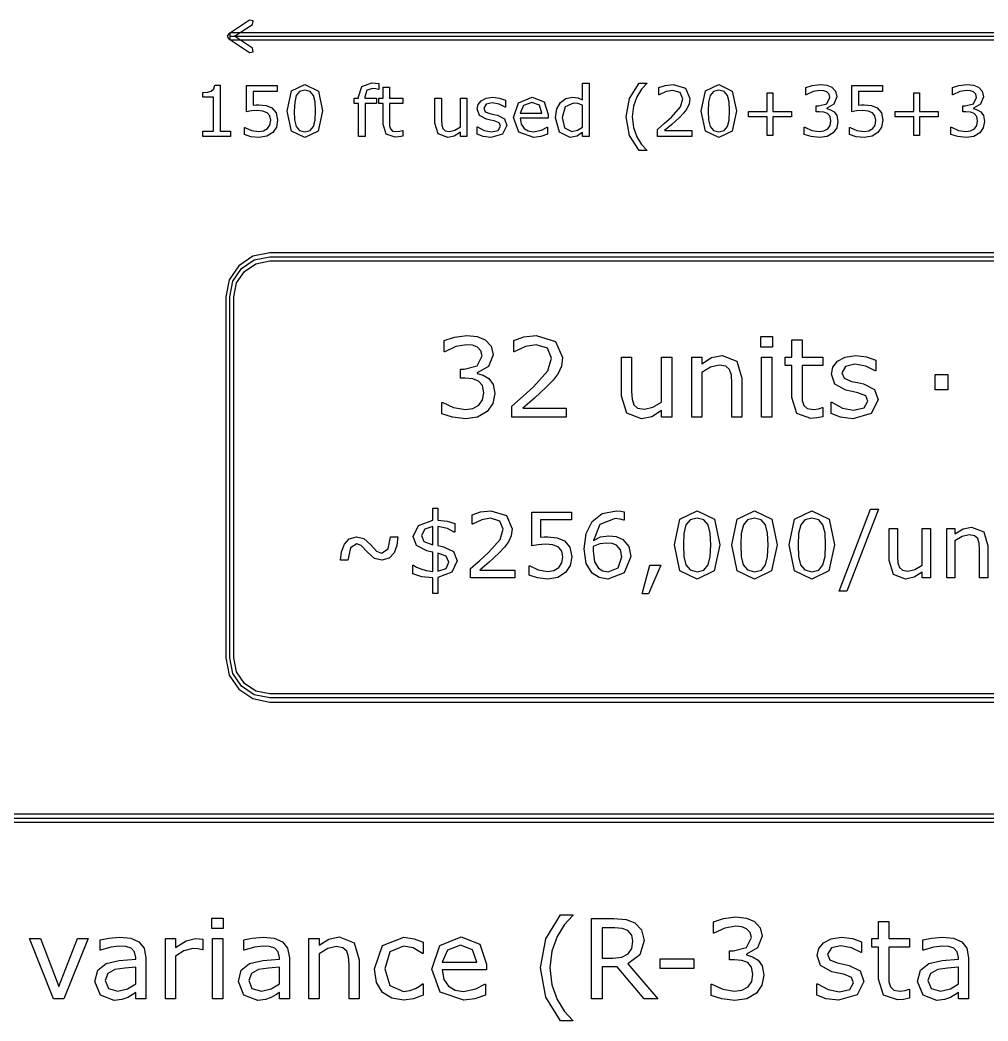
# Model space of a CAD drawing. Header units: inches. Extents: x -33163 to 19162, y -8858 to 30669.
# Drawn here: x 7019 to 7922, y 24425 to 25359 of the extents above; entities that cross this region are included whole.
import ezdxf

# ---------------------------------------------------------------- set-up
doc = ezdxf.new("R2010")
doc.units = ezdxf.units.IN
doc.layers.add('Layer 1', color=7, linetype='Continuous')
doc.layers.add('SOLID-2', color=253, linetype='Continuous')

# ---------------------------------------------------------------- blocks, each defined once
blk = doc.blocks.new('A$C0f725650')
at = {"layer": 'Layer 1', "color": 7}
for points in [[(112.734321, 146.478213), (112.178284, 146.107694), (112.147228, 146.049816), (112.178284, 145.991938), (112.734321, 145.621419), (112.830439, 145.641051), (112.811309, 145.737169), (112.342614, 146.049816), (112.811317, 146.362458), (112.830447, 146.458576), (112.734329, 146.478208), (112.734321, 146.478213)], [(112.21704, 146.142317), (112.21704, 145.957315), (161.429478, 145.957315), (161.429478, 146.142317), (112.21704, 146.142317)], [(112.21704, 146.049816), (161.429478, 146.049816)], [(112.235709, 143.403986), (111.506812, 143.403986), (111.506812, 143.541445), (111.787156, 143.541445), (111.787156, 144.443972), (111.506812, 144.443972), (111.506812, 144.566963), (111.628898, 144.576012), (111.727471, 144.604045), (111.792583, 144.66102), (111.820618, 144.755071), (111.960789, 144.755071), (111.960789, 143.54145), (112.235709, 143.54145), (112.235709, 143.403986)], [(113.47917, 143.831737), (113.444806, 143.651773), (113.350754, 143.507081), (113.195209, 143.409413), (112.987212, 143.375951), (112.774694, 143.399472), (112.601963, 143.454638), (112.601963, 143.645452), (112.614637, 143.645452), (112.788269, 143.564966), (112.983606, 143.532409), (113.107499, 143.550507), (113.215116, 143.613811), (113.274801, 143.706957), (113.295597, 143.832661), (113.271176, 143.950223), (113.20516, 144.027092), (113.090309, 144.075021), (112.940188, 144.089494), (112.786452, 144.078646), (112.659843, 144.05695), (112.659843, 144.750579), (113.470129, 144.750579), (113.470129, 144.592318), (112.834381, 144.592318), (112.834381, 144.234202), (112.913962, 144.239626), (112.9845, 144.241479), (113.17622, 144.222481), (113.327243, 144.15737), (113.439382, 144.028955), (113.479172, 143.831809), (113.47917, 143.831737)], [(114.66566, 144.077718), (114.551712, 143.545062), (114.199926, 143.375951), (113.845427, 143.547776), (113.734193, 144.075908), (113.847236, 144.605849), (114.199926, 144.777672), (114.553522, 144.603137), (114.66566, 144.077718), (114.66566, 144.077718)], [(116.149677, 144.646544), (116.140629, 144.646544), (116.067376, 144.662816), (115.987795, 144.671865), (115.828632, 144.623031), (115.779798, 144.448494), (115.779798, 144.414129), (116.086368, 144.414129), (116.086368, 144.271244), (115.785222, 144.271244), (115.785222, 143.403986), (115.615209, 143.403986), (115.615209, 144.271244), (115.500356, 144.271244), (115.500356, 144.414129), (115.615209, 144.414129), (115.615209, 144.447591), (115.704736, 144.723414), (115.963377, 144.820177), (116.065566, 144.814753), (116.149672, 144.80208), (116.149677, 144.646544)], [(121.697779, 143.403986), (121.527766, 143.403986), (121.527766, 143.509793), (121.374932, 143.41122), (121.202205, 143.375951), (120.914624, 143.515219), (120.808817, 143.90137), (120.844991, 144.130168), (120.944469, 144.301089), (121.087352, 144.405991), (121.257368, 144.442165), (121.398446, 144.424993), (121.527766, 144.373445), (121.527766, 144.811144), (121.697779, 144.811144), (121.697779, 143.403986)], [(123.224299, 143.0314), (123.017207, 143.0314), (122.768515, 143.432021), (122.67989, 143.921267), (122.768515, 144.410513), (123.017207, 144.811134), (123.224299, 144.811134), (123.224299, 144.802085), (123.084128, 144.649251), (122.961139, 144.448488), (122.872514, 144.203413), (122.839053, 143.921262), (122.87161, 143.638203), (122.961139, 143.394032), (123.085033, 143.193269), (123.224299, 143.040438), (123.224299, 143.0314)], [(124.414406, 143.403986), (123.502836, 143.403986), (123.502836, 143.592994), (123.692746, 143.755773), (123.8709, 143.91765), (124.108741, 144.184429), (124.172948, 144.398757), (124.103315, 144.562441), (123.91069, 144.622126), (123.732536, 144.593189), (123.545338, 144.504564), (123.53629, 144.504564), (123.53629, 144.694474), (123.70721, 144.752351), (123.915207, 144.778571), (124.239863, 144.678191), (124.357428, 144.407795), (124.337532, 144.264005), (124.280559, 144.138302), (124.197361, 144.027973), (124.082511, 143.907696), (123.882653, 143.723211), (123.690028, 143.558622), (124.414401, 143.558622), (124.414406, 143.403986)], [(125.590044, 144.077718), (125.476098, 143.545062), (125.124312, 143.375951), (124.76981, 143.547776), (124.658577, 144.075908), (124.77162, 144.605849), (125.124312, 144.777672), (125.477906, 144.603137), (125.590044, 144.077718), (125.590044, 144.077718)], [(128.166497, 144.052394), (128.23794, 143.954726), (128.265975, 143.802797), (128.232516, 143.633686), (128.138465, 143.499844), (127.978397, 143.405796), (127.777635, 143.375951), (127.556975, 143.403081), (127.378821, 143.460959), (127.378821, 143.649966), (127.392394, 143.649966), (127.573263, 143.565863), (127.774026, 143.532401), (127.895205, 143.551398), (127.999204, 143.607466), (128.060699, 143.695189), (128.081495, 143.816368), (128.057973, 143.935742), (127.994669, 144.010802), (127.896096, 144.048783), (127.771298, 144.059631), (127.689907, 144.059631), (127.689907, 144.20975), (127.753211, 144.20975), (127.972061, 144.266722), (128.054357, 144.434928), (128.03356, 144.519936), (127.975683, 144.580528), (127.892485, 144.613083), (127.792105, 144.622131), (127.609429, 144.591384), (127.426753, 144.504569), (127.417704, 144.504569), (127.417704, 144.693574), (127.588622, 144.751452), (127.796618, 144.778582), (127.970251, 144.760485), (128.105903, 144.702607), (128.204476, 144.597705), (128.237935, 144.453915), (128.158354, 144.257674), (127.972061, 144.152772), (127.972061, 144.140125), (128.071539, 144.109378), (128.166492, 144.052402), (128.166497, 144.052394)], [(129.451561, 143.831737), (129.417195, 143.651773), (129.323146, 143.507081), (129.1676, 143.409413), (128.959601, 143.375951), (128.747083, 143.399472), (128.574355, 143.454638), (128.574355, 143.645452), (128.587028, 143.645452), (128.760661, 143.564966), (128.955997, 143.532409), (129.079891, 143.550507), (129.187507, 143.613811), (129.247195, 143.706957), (129.267991, 143.832661), (129.24357, 143.950223), (129.177554, 144.027092), (129.062704, 144.075021), (128.912584, 144.089494), (128.758846, 144.078646), (128.63224, 144.05695), (128.63224, 144.750579), (129.442526, 144.750579), (129.442526, 144.592318), (128.806778, 144.592318), (128.806778, 144.234202), (128.886359, 144.239626), (128.956897, 144.241479), (129.148616, 144.222481), (129.29964, 144.15737), (129.411779, 144.028955), (129.451569, 143.831809), (129.451561, 143.831737)], [(132.037058, 144.052394), (132.108501, 143.954726), (132.136536, 143.802797), (132.103074, 143.633686), (132.009023, 143.499844), (131.848956, 143.405796), (131.648193, 143.375951), (131.427536, 143.403081), (131.249382, 143.460959), (131.249382, 143.649966), (131.262955, 143.649966), (131.443821, 143.565863), (131.644584, 143.532401), (131.765766, 143.551398), (131.869765, 143.607466), (131.93126, 143.695189), (131.952056, 143.816368), (131.928534, 143.935742), (131.865233, 144.010802), (131.76666, 144.048783), (131.641861, 144.059631), (131.56047, 144.059631), (131.56047, 144.20975), (131.623774, 144.20975), (131.842624, 144.266722), (131.924918, 144.434928), (131.904121, 144.519936), (131.846244, 144.580528), (131.763046, 144.613083), (131.662663, 144.622131), (131.479987, 144.591384), (131.297311, 144.504569), (131.288262, 144.504569), (131.288262, 144.693574), (131.459183, 144.751452), (131.667179, 144.778582), (131.840812, 144.760485), (131.976464, 144.702607), (132.075037, 144.597705), (132.108496, 144.453915), (132.028914, 144.257674), (131.842622, 144.152772), (131.842622, 144.140125), (131.942097, 144.109378), (132.037053, 144.052402), (132.037058, 144.052394)], [(114.427819, 143.667148), (114.470324, 143.838971), (114.482072, 144.077718), (114.470324, 144.316461), (114.426914, 144.488284), (114.340099, 144.593189), (114.199926, 144.628458), (114.05885, 144.593189), (113.97113, 144.486477), (113.928625, 144.31194), (113.917777, 144.075908), (113.927725, 143.839876), (113.970228, 143.66986), (114.054331, 143.562244), (114.199928, 143.525168), (114.341006, 143.560437), (114.427821, 143.667148), (114.427819, 143.667148)], [(116.781808, 143.413029), (116.676904, 143.392233), (116.576524, 143.384084), (116.341394, 143.467285), (116.260911, 143.734064), (116.260911, 144.271239), (116.146058, 144.271239), (116.146058, 144.414124), (116.260911, 144.414124), (116.260911, 144.704417), (116.430924, 144.704417), (116.430924, 144.414124), (116.781808, 144.414124), (116.781808, 144.271239), (116.430924, 144.271239), (116.430924, 143.810933), (116.434549, 143.686135), (116.459869, 143.602934), (116.51413, 143.549578), (116.620841, 143.533306), (116.707656, 143.545054), (116.77277, 143.56585), (116.781819, 143.56585), (116.781808, 143.413029)], [(125.352205, 143.667148), (125.394707, 143.838971), (125.406455, 144.077718), (125.394707, 144.316461), (125.3513, 144.488284), (125.264482, 144.593189), (125.124312, 144.628458), (124.983233, 144.593189), (124.895513, 144.486477), (124.853011, 144.31194), (124.842163, 144.075908), (124.852111, 143.839876), (124.894614, 143.66986), (124.978717, 143.562244), (125.124317, 143.525168), (125.265392, 143.560437), (125.35221, 143.667148), (125.352205, 143.667148)], [(127.037887, 143.921267), (126.545024, 143.921267), (126.545024, 143.428404), (126.394903, 143.428404), (126.394903, 143.921267), (125.90204, 143.921267), (125.90204, 144.065959), (126.394903, 144.065959), (126.394903, 144.558825), (126.545024, 144.558825), (126.545024, 144.065959), (127.037887, 144.065959), (127.037887, 143.921267)], [(130.908448, 143.921267), (130.415583, 143.921267), (130.415583, 143.428404), (130.265464, 143.428404), (130.265464, 143.921267), (129.772601, 143.921267), (129.772601, 144.065959), (130.265464, 144.065959), (130.265464, 144.558825), (130.415583, 144.558825), (130.415583, 144.065959), (130.908448, 144.065959), (130.908448, 143.921267)], [(118.475629, 143.403986), (118.305613, 143.403986), (118.305613, 143.516124), (118.141024, 143.412125), (117.967392, 143.375951), (117.719604, 143.472717), (117.63098, 143.758485), (117.63098, 144.414129), (117.800995, 144.414129), (117.800995, 143.838971), (117.808219, 143.706939), (117.838966, 143.613792), (117.90227, 143.555915), (118.01531, 143.537817), (118.159101, 143.572181), (118.305603, 143.659904), (118.305603, 144.414119), (118.475619, 144.414119), (118.475629, 143.403986)], [(119.531895, 143.695183), (119.417045, 143.468195), (119.105048, 143.379568), (118.898859, 143.405788), (118.742408, 143.464568), (118.742408, 143.655385), (118.751457, 143.655385), (118.930516, 143.558619), (119.119521, 143.52335), (119.294963, 143.559524), (119.358267, 143.673469), (119.323903, 143.763904), (119.191869, 143.816354), (119.096915, 143.835352), (118.991106, 143.858873), (118.802101, 143.961968), (118.746935, 144.130174), (118.772256, 144.247736), (118.850935, 144.346309), (118.97935, 144.41323), (119.154793, 144.438551), (119.337469, 144.415929), (119.492109, 144.362573), (119.492109, 144.180802), (119.483061, 144.180802), (119.3248, 144.261285), (119.142124, 144.294747), (118.984772, 144.258573), (118.920563, 144.152766), (118.959448, 144.058715), (119.08244, 144.007169), (119.187342, 143.985473), (119.28501, 143.965577), (119.467686, 143.87243), (119.531895, 143.695181), (119.531895, 143.695183)], [(120.620715, 143.891425), (119.876445, 143.891425), (119.904481, 143.728643), (119.98135, 143.615599), (120.092583, 143.550488), (120.235469, 143.528792), (120.44256, 143.569488), (120.591777, 143.650879), (120.600826, 143.650879), (120.600826, 143.465488), (120.425384, 143.404899), (120.237281, 143.380478), (119.844801, 143.51613), (119.703723, 143.903185), (119.83847, 144.296573), (120.194778, 144.44217), (120.509487, 144.322798), (120.62072, 143.983671), (120.620715, 143.891425)], [(120.455221, 144.021647), (120.387397, 144.228741), (120.18573, 144.301991), (119.967785, 144.221505), (119.876445, 144.021647), (120.455221, 144.021647)], [(121.527766, 143.652678), (121.527766, 144.232358), (121.404775, 144.274861), (121.286308, 144.286608), (121.063841, 144.187131), (120.98426, 143.904977), (121.045754, 143.630964), (121.2429, 143.537817), (121.389402, 143.569469), (121.527766, 143.652668), (121.527766, 143.652678)], [(113.275372, 140.334926), (112.82214, 140.243448), (112.452069, 139.993961), (112.202582, 139.62389), (112.111104, 139.170658), (112.111104, 129.64567), (112.202582, 129.192438), (112.452069, 128.822367), (112.82214, 128.57288), (113.275372, 128.481402), (170.4253, 128.481402), (170.878532, 128.57288), (171.248603, 128.822367), (171.49809, 129.192438), (171.589568, 129.64567), (171.589568, 139.170658), (171.49809, 139.62389), (171.248603, 139.993961), (170.878532, 140.243448), (170.4253, 140.334926), (113.275372, 140.334926)], [(113.275372, 140.22899), (170.4253, 140.22899), (170.838016, 140.146076), (171.174334, 139.919692), (171.400718, 139.583374), (171.483632, 139.170658), (171.483632, 129.64567), (171.400718, 129.232954), (171.174334, 128.896636), (170.838016, 128.670252), (170.4253, 128.587338), (113.275372, 128.587338), (112.862656, 128.670252), (112.526338, 128.896636), (112.299954, 129.232954), (112.21704, 129.64567), (112.21704, 139.170658), (112.299954, 139.583374), (112.526338, 139.919692), (112.862656, 140.146076), (113.275372, 140.22899), (113.275372, 140.22899)], [(113.275372, 140.123054), (170.4253, 140.123054), (170.797501, 140.048705), (171.100066, 139.845424), (171.303347, 139.542859), (171.377696, 139.170658), (171.377696, 129.64567), (171.303347, 129.273469), (171.100066, 128.970904), (170.797501, 128.767623), (170.4253, 128.693274), (113.275372, 128.693274), (112.903171, 128.767623), (112.600606, 128.970904), (112.397325, 129.273469), (112.322976, 129.64567), (112.322976, 139.170658), (112.397325, 139.542859), (112.600606, 139.845424), (112.903171, 140.048705), (113.275372, 140.123054), (113.275372, 140.123054)], [(119.053047, 137.01459), (119.165315, 136.861113), (119.209368, 136.622367), (119.156788, 136.356622), (119.008994, 136.1463), (118.75746, 135.998504), (118.441974, 135.951609), (118.095228, 135.994241), (117.81527, 136.085192), (117.81527, 136.382202), (117.836595, 136.382202), (118.120815, 136.25004), (118.436299, 136.197459), (118.626727, 136.227302), (118.790152, 136.315411), (118.886788, 136.453256), (118.919472, 136.643684), (118.882523, 136.831268), (118.783048, 136.949219), (118.628148, 137.008906), (118.432036, 137.025946), (118.304137, 137.025946), (118.304137, 137.261848), (118.403612, 137.261848), (118.74752, 137.351377), (118.87684, 137.615704), (118.844154, 137.749286), (118.753203, 137.844499), (118.622462, 137.895659), (118.46472, 137.909867), (118.177658, 137.861552), (117.890596, 137.725125), (117.876388, 137.725125), (117.876388, 138.022135), (118.144977, 138.113085), (118.47183, 138.155718), (118.744681, 138.127296), (118.957845, 138.036346), (119.112745, 137.871497), (119.165326, 137.645543), (119.040268, 137.337164), (118.747523, 137.172318), (118.747523, 137.152422), (118.903844, 137.104103), (119.053058, 137.014574), (119.053047, 137.01459)], [(121.089484, 135.995662), (119.657016, 135.995662), (119.657016, 136.292672), (119.955447, 136.548471), (120.235402, 136.802847), (120.609152, 137.22207), (120.710051, 137.558871), (120.600628, 137.816091), (120.297931, 137.909883), (120.017976, 137.864409), (119.723807, 137.725141), (119.709599, 137.725141), (119.709599, 138.023572), (119.978188, 138.114522), (120.305041, 138.155733), (120.815215, 137.997992), (120.999957, 137.573082), (120.968694, 137.347128), (120.879165, 137.149596), (120.748424, 136.97622), (120.567944, 136.787215), (120.253881, 136.497311), (119.951187, 136.238671), (121.089487, 136.238671), (121.089484, 135.995662)], [(126.53514, 137.848778), (126.233867, 137.848778), (126.233867, 138.125891), (126.53514, 138.125891), (126.53514, 137.848778)], [(127.870974, 136.00987), (127.706126, 135.977186), (127.548384, 135.964407), (127.178899, 136.095148), (127.05242, 136.514372), (127.05242, 137.358505), (126.87194, 137.358505), (126.87194, 137.583038), (127.05242, 137.583038), (127.05242, 138.039211), (127.319588, 138.039211), (127.319588, 137.583038), (127.870974, 137.583038), (127.870974, 137.358505), (127.319588, 137.358505), (127.319588, 136.635164), (127.325277, 136.439053), (127.365068, 136.308312), (127.450335, 136.224468), (127.618025, 136.198883), (127.754449, 136.217351), (127.856769, 136.250037), (127.870977, 136.250037), (127.870974, 136.00987)], [(125.733641, 135.995662), (125.466473, 135.995662), (125.466473, 136.899483), (125.453694, 137.104119), (125.406796, 137.254757), (125.304479, 137.342866), (125.131103, 137.372708), (124.902308, 137.318707), (124.67351, 137.180859), (124.67351, 135.995662), (124.406342, 135.995662), (124.406342, 137.58303), (124.67351, 137.58303), (124.67351, 137.406815), (124.93215, 137.56882), (125.206422, 137.627086), (125.598645, 137.472186), (125.733651, 137.025959), (125.733641, 135.995662)], [(129.327601, 136.453253), (129.147121, 136.096558), (128.656844, 135.95729), (128.332833, 135.998501), (128.086982, 136.090872), (128.086982, 136.390724), (128.10119, 136.390724), (128.382567, 136.238668), (128.679577, 136.183243), (128.955272, 136.240089), (129.054748, 136.419148), (129.000746, 136.561258), (128.793265, 136.643681), (128.644051, 136.673524), (128.477782, 136.710473), (128.180772, 136.872477), (128.094084, 137.136803), (128.133874, 137.321546), (128.257511, 137.476446), (128.459306, 137.581607), (128.735002, 137.621398), (129.022064, 137.585869), (129.26507, 137.502026), (129.26507, 137.216384), (129.250862, 137.216384), (129.00217, 137.342863), (128.715108, 137.395444), (128.467836, 137.338598), (128.366938, 137.172331), (128.428046, 137.024535), (128.621316, 136.943533), (128.786164, 136.909426), (128.939641, 136.878163), (129.226703, 136.73179), (129.327601, 136.453253), (129.327601, 136.453253)], [(123.880525, 135.995662), (123.613357, 135.995662), (123.613357, 136.17188), (123.354717, 136.008452), (123.081866, 135.951609), (122.692487, 136.103665), (122.553218, 136.552734), (122.553218, 137.58303), (122.820384, 137.58303), (122.820384, 136.679212), (122.831761, 136.471731), (122.880079, 136.325356), (122.979557, 136.234406), (123.157193, 136.205984), (123.383149, 136.259986), (123.613365, 136.397833), (123.613365, 137.58303), (123.880533, 137.58303), (123.880525, 135.995662)], [(126.518087, 135.995662), (126.250919, 135.995662), (126.250919, 137.58303), (126.518087, 137.58303), (126.518087, 135.995662)], [(131.169348, 136.721842), (130.829705, 136.721842), (130.829705, 137.124013), (131.169348, 137.124013), (131.169348, 136.721842)], [(118.218669, 132.204166), (118.077979, 131.904185), (117.709397, 131.763496), (117.709397, 131.342592), (117.572197, 131.342592), (117.572197, 131.757683), (117.283844, 131.786752), (117.050138, 131.861166), (117.050138, 132.091383), (117.068738, 132.091383), (117.147803, 132.043713), (117.258262, 131.993714), (117.398951, 131.951857), (117.572195, 131.929765), (117.572195, 132.433221), (117.486152, 132.450657), (117.412902, 132.469257), (117.140826, 132.61227), (117.058274, 132.849466), (117.193148, 133.140145), (117.572195, 133.278508), (117.572195, 133.594767), (117.709394, 133.594767), (117.709394, 133.280834), (117.950077, 133.252928), (118.157042, 133.19363), (118.157042, 132.965737), (118.14077, 132.965737), (117.958221, 133.059918), (117.709399, 133.112239), (117.709399, 132.611108), (117.784978, 132.594836), (117.855904, 132.579729), (118.123329, 132.451829), (118.218671, 132.204169), (118.218669, 132.204166)], [(119.742992, 131.762334), (118.570972, 131.762334), (118.570972, 132.005343), (118.815142, 132.214631), (119.0442, 132.422757), (119.349994, 132.76576), (119.432546, 133.041323), (119.343017, 133.251775), (119.095359, 133.328515), (118.866302, 133.291309), (118.625621, 133.177361), (118.614006, 133.177361), (118.614006, 133.421534), (118.833761, 133.495948), (119.101185, 133.529666), (119.518602, 133.400603), (119.669753, 133.052951), (119.644168, 132.868079), (119.570918, 132.706461), (119.463947, 132.564611), (119.316283, 132.409967), (119.059323, 132.172774), (118.811663, 131.961158), (119.743, 131.961158), (119.742992, 131.762334)], [(121.2429, 132.312299), (121.198715, 132.080918), (121.077792, 131.894885), (120.877805, 131.769311), (120.61038, 131.72629), (120.337143, 131.756521), (120.115062, 131.827445), (120.115062, 132.07278), (120.131334, 132.07278), (120.354576, 131.969299), (120.605723, 131.927439), (120.765016, 131.950696), (120.903379, 132.032087), (120.980119, 132.151848), (121.006863, 132.313466), (120.975468, 132.464619), (120.890589, 132.563449), (120.742926, 132.625073), (120.549912, 132.643673), (120.35225, 132.62973), (120.189471, 132.601824), (120.189471, 133.49363), (121.231266, 133.49363), (121.231266, 133.290153), (120.413874, 133.290153), (120.413874, 132.829717), (120.516194, 132.836702), (120.606888, 132.839084), (120.853384, 132.814663), (121.047556, 132.730946), (121.191735, 132.565841), (121.242895, 132.312368), (121.2429, 132.312299)], [(122.796291, 132.323914), (122.621883, 131.892546), (122.196328, 131.726277), (121.963783, 131.765808), (121.778911, 131.883243), (121.62427, 132.139042), (121.570785, 132.522738), (121.619619, 132.930852), (121.777749, 133.247113), (122.041687, 133.451749), (122.418408, 133.526163), (122.533517, 133.520343), (122.627696, 133.499414), (122.627696, 133.277334), (122.616081, 133.277334), (122.517248, 133.309891), (122.383536, 133.326162), (121.984725, 133.169196), (121.811478, 132.74713), (122.003328, 132.83666), (122.223082, 132.868053), (122.417254, 132.847124), (122.590501, 132.765733), (122.74398, 132.586674), (122.796301, 132.323901), (122.796291, 132.323914)], [(125.148471, 132.628536), (125.001966, 131.943695), (124.549669, 131.726266), (124.093885, 131.947182), (123.95087, 132.626211), (124.096211, 133.307562), (124.549669, 133.528478), (125.004291, 133.304075), (125.148471, 132.628536), (125.148471, 132.628536)], [(126.66233, 132.628536), (126.515825, 131.943695), (126.063528, 131.726266), (125.607744, 131.947182), (125.464729, 132.626211), (125.610067, 133.307562), (126.063528, 133.528478), (126.518151, 133.304075), (126.66233, 132.628536), (126.66233, 132.628536)], [(128.176189, 132.628536), (128.029684, 131.943695), (127.577388, 131.726266), (127.121604, 131.947182), (126.978589, 132.626211), (127.123927, 133.307562), (127.577388, 133.528478), (128.03201, 133.304075), (128.176189, 132.628536), (128.176189, 132.628536)], [(129.333092, 133.5715), (128.499422, 131.408843), (128.298273, 131.408843), (129.128455, 133.5715), (129.333092, 133.5715)], [(124.842674, 132.100662), (124.897323, 132.321578), (124.912431, 132.628536), (124.897323, 132.935492), (124.841512, 133.156409), (124.72989, 133.291285), (124.549669, 133.336632), (124.368287, 133.291285), (124.255503, 133.154083), (124.200853, 132.929679), (124.18691, 132.626211), (124.199689, 132.322739), (124.254336, 132.104149), (124.362469, 131.965785), (124.549666, 131.918115), (124.731051, 131.963459), (124.842671, 132.100662), (124.842674, 132.100662)], [(126.356533, 132.100662), (126.411182, 132.321578), (126.42629, 132.628536), (126.411182, 132.935492), (126.355371, 133.156409), (126.243749, 133.291285), (126.063528, 133.336632), (125.882146, 133.291285), (125.769362, 133.154083), (125.714713, 132.929679), (125.700769, 132.626211), (125.713548, 132.322739), (125.768195, 132.104149), (125.876328, 131.965785), (126.063526, 131.918115), (126.244911, 131.963459), (126.35653, 132.100662), (126.356533, 132.100662)], [(127.870392, 132.100662), (127.925042, 132.321578), (127.940149, 132.628536), (127.925042, 132.935492), (127.869231, 133.156409), (127.757608, 133.291285), (127.577388, 133.336632), (127.396003, 133.291285), (127.283222, 133.154083), (127.228572, 132.929679), (127.214628, 132.626211), (127.227408, 132.322739), (127.282055, 132.104149), (127.390187, 131.965785), (127.577385, 131.918115), (127.75877, 131.963459), (127.870389, 132.100662), (127.870392, 132.100662)], [(117.572197, 132.630883), (117.572197, 133.111088), (117.362907, 133.042487), (117.278029, 132.879705), (117.340817, 132.720413), (117.572197, 132.630883), (117.572197, 132.630883)], [(130.706264, 131.762334), (130.487671, 131.762334), (130.487671, 131.906511), (130.276057, 131.772798), (130.052816, 131.72629), (129.734231, 131.850699), (129.620283, 132.218121), (129.620283, 133.06109), (129.838874, 133.06109), (129.838874, 132.321602), (129.848187, 132.151845), (129.887721, 132.032084), (129.969109, 131.95767), (130.11445, 131.934413), (130.299322, 131.978596), (130.487681, 132.09138), (130.487681, 133.061087), (130.706275, 133.061087), (130.706264, 131.762334)], [(132.222446, 131.762334), (132.003856, 131.762334), (132.003856, 132.501822), (131.993378, 132.669253), (131.955009, 132.792501), (131.871294, 132.864592), (131.729441, 132.889013), (131.542243, 132.84483), (131.355045, 132.732047), (131.355045, 131.762334), (131.136455, 131.762334), (131.136455, 133.06109), (131.355045, 133.06109), (131.355045, 132.916913), (131.566662, 133.049464), (131.791065, 133.097134), (132.111975, 132.970399), (132.222433, 132.605306), (132.222446, 131.762334)], [(116.652488, 132.840174), (116.625744, 132.613445), (116.550169, 132.414618), (116.421105, 132.273929), (116.229259, 132.222769), (116.035084, 132.268116), (115.852537, 132.433221), (115.680455, 132.61577), (115.568833, 132.652976), (115.401402, 132.550656), (115.332801, 132.221608), (115.138629, 132.221608), (115.164214, 132.447175), (115.23979, 132.647163), (115.370015, 132.785527), (115.561864, 132.839012), (115.754875, 132.793665), (115.939747, 132.62856), (116.092062, 132.461127), (116.222287, 132.408806), (116.397856, 132.526241), (116.458319, 132.840174), (116.652488, 132.840174)], [(122.560259, 132.314601), (122.527702, 132.49366), (122.423057, 132.616908), (122.30446, 132.665742), (122.168422, 132.677357), (121.984714, 132.6541), (121.810306, 132.582009), (121.806814, 132.532014), (121.805755, 132.472716), (121.842961, 132.182037), (121.947606, 132.014603), (122.062716, 131.939028), (122.198754, 131.915771), (122.463853, 132.018091), (122.560359, 132.314582), (122.560259, 132.314601)], [(117.998914, 132.173935), (117.930316, 132.333227), (117.709397, 132.413457), (117.709397, 131.93209), (117.923339, 132.003017), (117.998914, 132.173935), (117.998914, 132.173935)], [(123.593916, 132.093685), (123.266029, 131.332104), (123.096272, 131.332104), (123.298586, 132.093685), (123.593916, 132.093685)], [(22.25882, 125.518278), (22.25882, 125.306406), (192.650272, 125.306406), (192.650272, 125.518278), (22.25882, 125.518278)], [(22.25882, 125.412342), (192.650272, 125.412342)], [(121.269771, 120.064355), (120.944339, 120.064355), (120.553537, 120.693901), (120.414268, 121.462718), (120.553537, 122.231533), (120.944339, 122.861079), (121.269771, 122.861079), (121.269771, 122.846871), (121.049501, 122.606707), (120.856231, 122.29122), (120.716962, 121.906104), (120.664381, 121.462721), (120.715541, 121.017915), (120.856231, 120.634219), (121.050921, 120.318736), (121.269771, 120.078568), (121.269771, 120.064355)], [(112.04541, 122.502964), (111.744138, 122.502964), (111.744138, 122.780077), (112.04541, 122.780077), (112.04541, 122.502964)], [(123.513686, 120.649848), (123.148464, 120.649848), (122.440757, 121.49114), (122.044269, 121.49114), (122.044269, 120.649848), (121.762893, 120.649848), (121.762893, 122.765866), (122.35549, 122.765866), (122.675239, 122.740281), (122.905458, 122.652172), (123.084514, 122.468851), (123.149885, 122.190316), (123.034778, 121.806618), (122.717871, 121.574978), (123.513686, 120.649848)], [(126.156934, 121.668776), (126.269202, 121.515299), (126.313255, 121.276553), (126.260674, 121.010808), (126.112881, 120.800486), (125.861345, 120.65269), (125.545861, 120.605795), (125.199112, 120.648427), (124.919157, 120.739378), (124.919157, 121.036388), (124.940482, 121.036388), (125.224702, 120.904226), (125.540186, 120.851645), (125.730614, 120.881488), (125.894042, 120.969597), (125.990675, 121.107442), (126.023362, 121.29787), (125.986413, 121.485454), (125.886935, 121.603405), (125.732035, 121.663092), (125.535923, 121.680132), (125.408024, 121.680132), (125.408024, 121.916034), (125.507502, 121.916034), (125.851407, 122.005563), (125.980727, 122.26989), (125.948043, 122.403472), (125.857093, 122.498685), (125.726352, 122.549845), (125.56861, 122.564053), (125.281548, 122.515738), (124.994483, 122.379311), (124.980275, 122.379311), (124.980275, 122.676321), (125.248864, 122.767271), (125.575717, 122.809904), (125.848568, 122.781482), (126.061734, 122.690532), (126.216635, 122.525683), (126.269215, 122.299729), (126.144157, 121.99135), (125.851409, 121.826504), (125.851409, 121.806608), (126.00773, 121.758289), (126.156947, 121.66876), (126.156934, 121.668776)], [(130.158752, 120.664059), (129.993903, 120.631375), (129.836162, 120.618595), (129.466677, 120.749336), (129.340198, 121.16856), (129.340198, 122.012694), (129.159718, 122.012694), (129.159718, 122.237227), (129.340198, 122.237227), (129.340198, 122.6934), (129.607364, 122.6934), (129.607364, 122.237227), (130.158752, 122.237227), (130.158752, 122.012694), (129.607364, 122.012694), (129.607364, 121.289353), (129.613052, 121.093241), (129.652843, 120.9625), (129.73811, 120.878657), (129.905797, 120.853072), (130.042224, 120.871539), (130.144544, 120.904226), (130.158752, 120.904226), (130.158752, 120.664059)], [(122.855719, 122.170425), (122.823032, 122.331008), (122.717871, 122.450383), (122.572919, 122.507226), (122.375387, 122.524265), (122.044269, 122.524265), (122.044269, 121.725608), (122.328489, 121.725608), (122.56155, 121.748336), (122.730661, 121.836442), (122.824453, 121.972869), (122.855719, 122.170401), (122.855719, 122.170425)], [(108.475606, 122.237216), (107.83327, 120.649848), (107.564681, 120.649848), (106.926608, 122.237216), (107.216511, 122.237216), (107.708212, 120.973859), (108.195651, 122.237216), (108.475606, 122.237216)], [(110.001869, 120.649848), (109.736122, 120.649848), (109.736122, 120.818959), (109.639488, 120.750747), (109.522958, 120.682535), (109.369479, 120.628531), (109.16626, 120.605803), (108.802459, 120.747913), (108.653245, 121.110291), (108.729984, 121.401618), (108.951676, 121.577833), (109.299846, 121.664521), (109.736122, 121.698629), (109.736122, 121.73984), (109.703438, 121.890475), (109.612488, 121.98427), (109.476061, 122.028323), (109.309791, 122.0397), (109.07531, 122.011278), (108.808145, 121.931697), (108.793937, 121.931697), (108.793937, 122.203127), (109.01989, 122.250022), (109.311215, 122.275607), (109.602542, 122.247186), (109.818547, 122.153394), (109.954974, 121.984283), (110.001872, 121.727063), (110.001869, 120.649848)], [(111.506812, 121.945892), (111.492604, 121.945892), (111.376074, 121.965789), (111.243912, 121.972906), (111.005168, 121.917484), (110.783476, 121.776794), (110.783476, 120.649848), (110.516308, 120.649848), (110.516308, 122.237216), (110.783476, 122.237216), (110.783476, 122.002735), (111.063432, 122.183215), (111.312124, 122.237216), (111.413023, 122.232957), (111.506815, 122.220177), (111.506812, 121.945892)], [(112.028358, 120.649848), (111.76119, 120.649848), (111.76119, 122.237216), (112.028358, 122.237216), (112.028358, 120.649848)], [(113.79052, 120.649848), (113.524776, 120.649848), (113.524776, 120.818959), (113.42814, 120.750747), (113.311609, 120.682535), (113.15813, 120.628531), (112.954914, 120.605803), (112.591113, 120.747913), (112.441896, 121.110291), (112.518636, 121.401618), (112.740327, 121.577833), (113.088497, 121.664521), (113.524776, 121.698629), (113.524776, 121.73984), (113.492089, 121.890475), (113.401139, 121.98427), (113.264715, 122.028323), (113.098445, 122.0397), (112.863964, 122.011278), (112.596796, 121.931697), (112.582588, 121.931697), (112.582588, 122.203127), (112.808544, 122.250022), (113.099869, 122.275607), (113.391193, 122.247186), (113.607201, 122.153394), (113.743628, 121.984283), (113.790523, 121.727063), (113.79052, 120.649848)], [(115.632267, 120.649848), (115.365099, 120.649848), (115.365099, 121.553669), (115.352319, 121.758305), (115.305425, 121.908943), (115.203105, 121.997052), (115.029732, 122.026894), (114.800934, 121.972893), (114.572136, 121.835045), (114.572136, 120.649848), (114.30497, 120.649848), (114.30497, 122.237216), (114.572136, 122.237216), (114.572136, 122.061001), (114.830776, 122.223006), (115.105048, 122.281272), (115.497274, 122.126372), (115.632277, 121.680145), (115.632267, 120.649848)], [(117.320534, 120.749326), (117.066156, 120.649848), (116.81178, 120.61432), (116.496294, 120.664059), (116.250444, 120.817538), (116.08986, 121.076179), (116.033017, 121.441401), (116.246181, 122.052474), (116.81178, 122.274165), (117.078946, 122.235796), (117.320534, 122.142004), (117.320534, 121.844993), (117.306326, 121.844993), (117.053369, 121.991366), (116.800414, 122.042526), (116.440875, 121.889046), (116.310134, 121.441401), (116.438033, 120.999439), (116.800414, 120.84596), (116.96526, 120.867285), (117.115897, 120.922707), (117.225324, 120.985236), (117.306326, 121.0435), (117.320534, 121.0435), (117.320534, 120.749326)], [(118.991746, 121.415821), (117.822181, 121.415821), (117.866236, 121.160022), (117.987029, 120.982386), (118.161826, 120.880067), (118.386359, 120.84596), (118.711791, 120.909909), (118.946272, 121.037809), (118.96048, 121.037809), (118.96048, 120.746482), (118.684787, 120.651269), (118.389198, 120.612899), (117.772442, 120.826066), (117.55075, 121.434294), (117.762493, 122.052474), (118.322406, 122.281272), (118.816949, 122.093685), (118.991743, 121.560773), (118.991746, 121.415821)], [(118.731685, 121.62046), (118.625103, 121.945892), (118.308198, 122.061001), (117.965712, 121.934523), (117.822181, 121.62046), (118.731685, 121.62046)], [(128.952238, 121.107442), (128.771758, 120.750747), (128.281477, 120.611478), (127.957469, 120.65269), (127.711618, 120.745061), (127.711618, 121.044913), (127.725827, 121.044913), (128.007203, 120.892857), (128.304213, 120.837432), (128.579906, 120.894278), (128.679384, 121.073337), (128.625382, 121.215447), (128.417902, 121.29787), (128.268685, 121.327712), (128.102418, 121.364661), (127.805408, 121.526665), (127.71872, 121.790992), (127.75851, 121.975734), (127.882147, 122.130634), (128.083942, 122.235796), (128.359635, 122.275586), (128.6467, 122.240058), (128.889706, 122.156214), (128.889706, 121.870573), (128.875498, 121.870573), (128.626806, 121.997052), (128.339744, 122.049632), (128.092472, 121.992787), (127.991574, 121.82652), (128.052682, 121.678724), (128.245952, 121.597722), (128.410798, 121.563614), (128.564277, 121.532351), (128.851339, 121.385979), (128.952238, 121.107442), (128.952238, 121.107442)], [(131.714857, 120.649848), (131.44911, 120.649848), (131.44911, 120.818959), (131.352476, 120.750747), (131.235946, 120.682535), (131.082467, 120.628531), (130.879248, 120.605803), (130.515447, 120.747913), (130.366233, 121.110291), (130.442972, 121.401618), (130.664664, 121.577833), (131.012834, 121.664521), (131.44911, 121.698629), (131.44911, 121.73984), (131.416426, 121.890475), (131.325476, 121.98427), (131.189049, 122.028323), (131.022779, 122.0397), (130.788298, 122.011278), (130.521133, 121.931697), (130.506925, 121.931697), (130.506925, 122.203127), (130.732878, 122.250022), (131.024206, 122.275607), (131.31553, 122.247186), (131.531538, 122.153394), (131.667962, 121.984283), (131.71486, 121.727063), (131.714857, 120.649848)], [(124.464405, 121.447084), (123.577636, 121.447084), (123.577636, 121.704304), (124.464405, 121.704304), (124.464405, 121.447084)], [(109.736122, 121.04065), (109.736122, 121.482612), (109.447639, 121.461287), (109.186157, 121.420076), (108.999991, 121.317756), (108.928937, 121.128751), (109.01136, 120.922691), (109.262897, 120.854479), (109.520114, 120.908481), (109.736122, 121.040642), (109.736122, 121.04065)], [(113.524776, 121.04065), (113.524776, 121.482612), (113.23629, 121.461287), (112.974808, 121.420076), (112.788645, 121.317756), (112.717591, 121.128751), (112.800014, 120.922691), (113.051548, 120.854479), (113.308768, 120.908481), (113.524776, 121.040642), (113.524776, 121.04065)], [(131.44911, 121.04065), (131.44911, 121.482612), (131.160627, 121.461287), (130.899145, 121.420076), (130.712982, 121.317756), (130.641925, 121.128751), (130.724348, 120.922691), (130.975885, 120.854479), (131.233104, 120.908481), (131.44911, 121.040642), (131.44911, 121.04065)]]:
    blk.add_lwpolyline(points, dxfattribs=at)

msp = doc.modelspace()

# ---------------------------------------------------------------- block references
at = {"layer": 'SOLID-2', "xscale": 35.3548193792485, "yscale": 35.3548193792485, "zscale": 35.3548193792485}
msp.add_blockref('A$C0f725650', (3247.20147, 20180.01122), dxfattribs=at)

doc.saveas('drawing.dxf')
